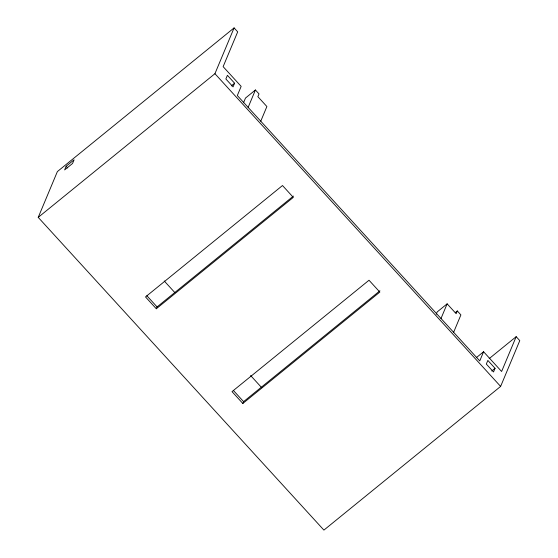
<?xml version="1.0" encoding="UTF-8"?>
<svg xmlns="http://www.w3.org/2000/svg" width="558" height="558" viewBox="0 0 558 558"><rect width="100%" height="100%" fill="white"/><g stroke="black" fill="none" stroke-linecap="round" stroke-linejoin="round"><path stroke-width="0.84" d="M38.223 217.376L57.376 171.585L234.088 27.9L237.694 31.848L223.13 66.653L241.154 86.378L237.324 95.537L479.761 360.907L483.591 351.749L501.614 371.482L516.178 336.676L519.777 340.624L500.624 386.415L323.912 530.1L38.223 217.376L214.928 73.698L234.088 27.9M66.151 166.256L64.623 169.925L72.561 163.466L74.095 159.797L66.151 166.256L67.699 167.951M234.597 83.212L233.07 86.874L225.857 78.978L227.392 75.316L234.597 83.212L231.291 85.897M156.31 308.762L293.313 197.372L282.494 185.528L145.499 296.926L156.31 308.762L157.077 306.928L293.403 196.088M243.504 102.791L245.492 98.048L255.418 89.978L259.024 93.918L257.873 96.667L266.891 106.536L260.76 121.191M248.143 107.38L255.418 89.978M242.828 403.469L379.831 292.071L369.012 280.235L232.016 391.632L242.828 403.469L243.595 401.634L379.921 290.788M436.244 314.224L437.207 311.908L447.139 303.838L456.151 313.701L457.302 310.952L460.901 314.9L453.626 332.303M441.008 318.492L447.139 303.838M495.058 368.308L493.53 371.97L486.318 364.081L487.852 360.419L495.058 368.308L491.751 371M455.314 312.564L457.302 310.952M476.309 357.671L483.591 351.749M489.185 358.62L516.178 336.676M214.928 73.698L500.624 386.415M164.24 280.981L174.821 292.559M250.612 375.52L261.772 387.74M146.831 295.719L157.077 306.928M233.349 390.419L243.595 401.634"/></g></svg>
